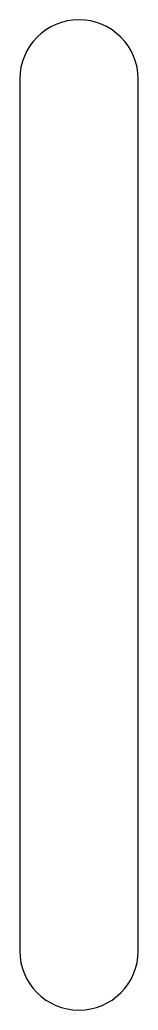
# Model space of a CAD drawing. Header units: millimetres. Extents: x -0.8 to 0.7, y -18.8 to -6.3.
import ezdxf

# ---------------------------------------------------------------- set-up
doc = ezdxf.new("R2010")
doc.units = ezdxf.units.MM
doc.layers.get('0').update_dxf_attribs({"linetype": 'CONTINUOUS'})

msp = doc.modelspace()

# ---------------------------------------------------------------- linework, layer by layer
msp.add_lwpolyline([(-0.837, -18.046, 1), (0.663, -18.046), (0.663, -7.046, 1), (-0.837, -7.046)], format="xyb", close=True)

doc.saveas('drawing.dxf')
